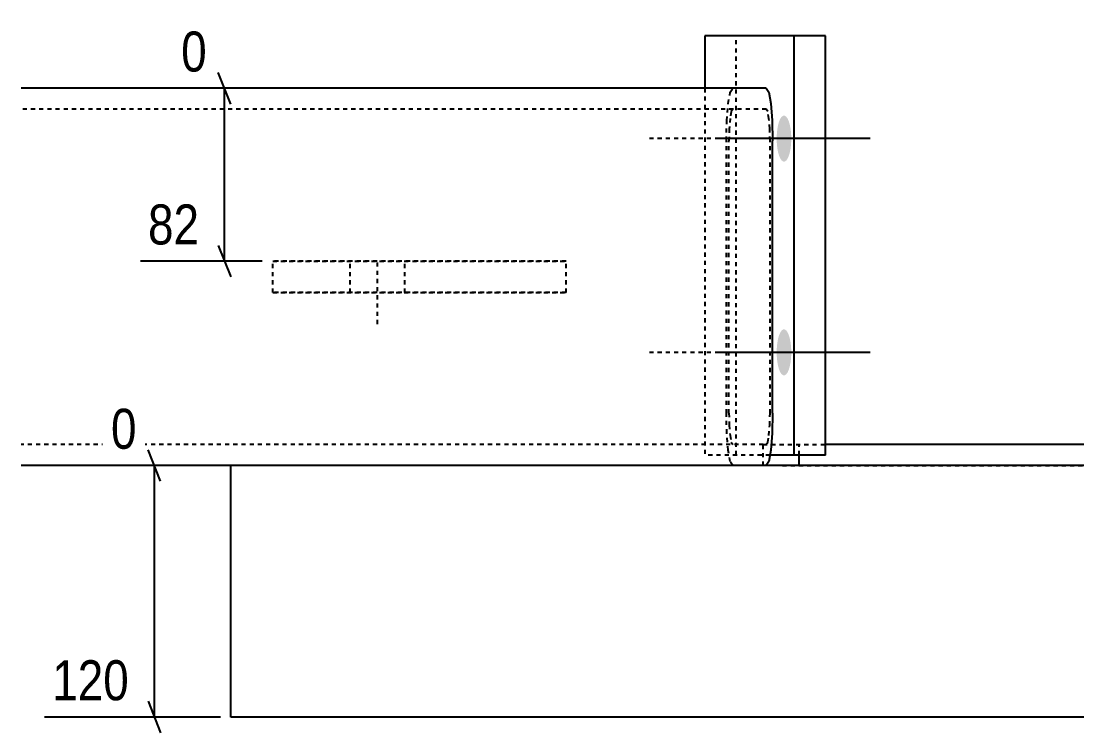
# Model space of a CAD drawing. Header units: millimetres. Extents: x 7 to 50002, y 7 to 1833.
# Drawn here: x 33162 to 33669, y 12 to 352 of the extents above; entities that cross this region are included whole.
import ezdxf

# ---------------------------------------------------------------- set-up
doc = ezdxf.new("R2010")
doc.units = ezdxf.units.MM
doc.linetypes.add('DXK_LINE_DOT2', pattern=[3.9198, 1.9599, -1.9599])
doc.layers.add('MÅLSÆTNING', color=7, linetype='Continuous')
doc.layers.add('STÅL', color=7, linetype='Continuous')
doc.styles.add('Arial Narrow', font='ARIALN.TTF', dxfattribs={"height": 0.2})

msp = doc.modelspace()

# ---------------------------------------------------------------- hatches: boundary and pattern name
at = {"layer": 'STÅL', "linetype": 'Continuous'}
for points in [[(33529.02, 295.5), (33528.94, 293.21), (33528.72, 291.03), (33528.35, 289.03), (33527.86, 287.33), (33527.28, 285.97), (33526.61, 285.04), (33525.9, 284.56), (33525.17, 284.56), (33524.46, 285.04), (33523.79, 285.97), (33523.2, 287.33), (33522.71, 289.03), (33522.35, 291.03), (33522.13, 293.21), (33522.05, 295.5), (33522.13, 297.79), (33522.35, 299.97), (33522.71, 301.97), (33523.2, 303.67), (33523.79, 305.03), (33524.46, 305.96), (33525.17, 306.44), (33525.9, 306.44), (33526.61, 305.96), (33527.28, 305.03), (33527.86, 303.67), (33528.35, 301.97), (33528.72, 299.97), (33528.94, 297.79)], [(33529.02, 193.5), (33528.94, 191.21), (33528.72, 189.03), (33528.35, 187.03), (33527.86, 185.33), (33527.28, 183.97), (33526.61, 183.04), (33525.9, 182.56), (33525.17, 182.56), (33524.46, 183.04), (33523.79, 183.97), (33523.2, 185.33), (33522.71, 187.03), (33522.35, 189.03), (33522.13, 191.21), (33522.05, 193.5), (33522.13, 195.79), (33522.35, 197.97), (33522.71, 199.97), (33523.2, 201.67), (33523.79, 203.03), (33524.46, 203.96), (33525.17, 204.44), (33525.9, 204.44), (33526.61, 203.96), (33527.28, 203.03), (33527.86, 201.67), (33528.35, 199.97), (33528.72, 197.97), (33528.94, 195.79)]]:
    msp.add_hatch(color=96, dxfattribs=at).paths.add_polyline_path(points)

# ---------------------------------------------------------------- linework, layer by layer
at = {"layer": 'MÅLSÆTNING', "color": 7, "linetype": 'Continuous'}
for p, q in [((33261.63, 312), (33255.63, 327)), ((33290.07, 319.5), (33237.94, 319.5)), ((33258.63, 237), (33258.63, 319.5)), ((33255.63, 244.5), (33261.63, 229.5)), ((33276.63, 237), (33218.47, 237)), ((33228.13, 132), (33222.13, 147)), ((33256.63, 139.5), (33204.45, 139.5)), ((33225.13, 19.5), (33225.13, 139.5)), ((33222.13, 27), (33228.13, 12)), ((33256.63, 19.5), (33172.79, 19.5))]:
    msp.add_line(p, q, dxfattribs=at)
at = {"layer": 'STÅL', "color": 2, "linetype": 'Continuous'}
for p, q in [((33487.75, 344.5), (33487.75, 319.5)), ((33530.41, 344.5), (33487.75, 344.5)), ((33545.3, 344.5), (33530.41, 344.5)), ((33530.41, 144.5), (33530.41, 344.5)), ((33545.3, 144.5), (33545.3, 344.5)), ((33517.06, 319.5), (33161.63, 319.5)), ((33517.06, 319.5), (33518.24, 317.6)), ((33518.24, 317.6), (33519.23, 312.18)), ((33519.23, 312.18), (33519.9, 304.07)), ((33519.9, 304.07), (33520.13, 294.5)), ((33520.13, 164.5), (33520.13, 294.5)), ((33520.13, 164.5), (33519.9, 154.93)), ((33519.9, 154.93), (33519.23, 146.82)), ((33668.55, 149.5), (33545.3, 149.5)), ((33519.23, 146.82), (33518.24, 141.4)), ((33545.3, 144.5), (33518.81, 144.5)), ((33532.79, 139.5), (33532.79, 144.5)), ((33517.06, 139.5), (33161.63, 139.5)), ((33261.63, 19.5), (33261.63, 139.5)), ((33518.24, 141.4), (33517.06, 139.5)), ((33524.81, 139.5), (33517.06, 139.5)), ((33668.55, 139.5), (33524.81, 139.5)), ((33668.55, 19.5), (33261.63, 19.5))]:
    msp.add_line(p, q, dxfattribs=at)
at = {"layer": 'STÅL', "color": 7, "linetype": 'DXK_LINE_DOT2'}
for p, q in [((33502.64, 144.5), (33502.64, 344.5)), ((33487.75, 319.5), (33487.75, 144.5)), ((33499.93, 317.6), (33501.1, 319.5)), ((33498.93, 312.18), (33499.93, 317.6)), ((33517.06, 309.5), (33161.63, 309.5)), ((33498.26, 304.07), (33498.93, 312.18)), ((33501.1, 309.5), (33500.4, 308.36)), ((33517.77, 308.36), (33517.06, 309.5)), ((33499.8, 305.11), (33499.4, 300.24)), ((33500.4, 308.36), (33499.8, 305.11)), ((33518.36, 305.11), (33517.77, 308.36)), ((33518.76, 300.24), (33518.36, 305.11)), ((33498.03, 294.5), (33498.26, 304.07)), ((33499.4, 300.24), (33499.26, 294.5)), ((33518.9, 294.5), (33518.76, 300.24)), ((33498.03, 164.5), (33498.03, 294.5)), ((33499.26, 164.5), (33499.26, 294.5)), ((33518.9, 164.5), (33518.9, 294.5)), ((33281.63, 222), (33281.63, 237)), ((33421.63, 237), (33281.63, 237)), ((33281.63, 237), (33421.63, 237)), ((33421.63, 222), (33421.63, 237)), ((33281.63, 222), (33281.63, 222)), ((33281.63, 222), (33421.63, 222)), ((33421.63, 222), (33281.63, 222)), ((33421.63, 222), (33421.63, 222)), ((33498.26, 154.93), (33498.03, 164.5)), ((33499.26, 164.5), (33499.4, 158.76)), ((33518.76, 158.76), (33518.9, 164.5)), ((33499.4, 158.76), (33499.8, 153.89)), ((33518.36, 153.89), (33518.76, 158.76)), ((33498.93, 146.82), (33498.26, 154.93)), ((33499.8, 153.89), (33500.4, 150.64)), ((33517.77, 150.64), (33518.36, 153.89)), ((33515.6, 149.5), (33161.63, 149.5)), ((33500.4, 150.64), (33501.1, 149.5)), ((33515.6, 139.5), (33515.6, 149.5)), ((33515.6, 149.5), (33545.3, 149.5)), ((33517.06, 149.5), (33517.77, 150.64)), ((33532.79, 144.5), (33532.79, 149.5)), ((33518.81, 144.5), (33487.75, 144.5)), ((33499.93, 141.4), (33498.93, 146.82)), ((33515.6, 139.5), (33261.63, 139.5)), ((33501.1, 139.5), (33499.93, 141.4)), ((33524.81, 139.5), (33515.6, 139.5)), ((33524.81, 139.5), (33668.55, 139.5))]:
    msp.add_line(p, q, dxfattribs=at)
at = {"layer": 'STÅL', "color": 96, "linetype": 'DXK_LINE_DOT2'}
for p, q in [((33533.82, 295.5), (33461.36, 295.5)), ((33318.63, 222), (33318.63, 237)), ((33331.63, 207), (33331.63, 237)), ((33344.63, 222), (33344.63, 237)), ((33533.82, 193.5), (33461.36, 193.5))]:
    msp.add_line(p, q, dxfattribs=at)
at = {"layer": 'STÅL', "color": 96, "linetype": 'Continuous'}
for p, q in [((33566.72, 295.5), (33494.27, 295.5)), ((33566.72, 193.5), (33494.27, 193.5))]:
    msp.add_line(p, q, dxfattribs=at)

# ---------------------------------------------------------------- wipeouts: each hides what was drawn before it
at = {"color": 0, "linetype": 'Continuous'}
for points in [[(33250.49, 241), (33250.49, 269), (33218.11, 269), (33218.11, 241)], [(33216.99, 23.5), (33216.99, 51.5), (33172.43, 51.5), (33172.43, 23.5)]]:
    msp.add_wipeout(points, dxfattribs=at).dxf.layer = 'MÅLSÆTNING'

# ---------------------------------------------------------------- next in the draw order: texts
at = {"layer": 'MÅLSÆTNING', "color": 3, "linetype": 'Continuous', "style": 'Arial Narrow'}
for s, p in [('82', (33222.11, 245)), ('120', (33176.43, 27.5))]:
    msp.add_text(s, height=19.089, dxfattribs=at).set_placement(p)

# ---------------------------------------------------------------- next in the draw order: wipeouts: each hides what was drawn before it
at = {"color": 0, "linetype": 'Continuous'}
for points in [[(33254.13, 323.5), (33254.13, 351.5), (33233.94, 351.5), (33233.94, 323.5)], [(33220.63, 143.5), (33220.63, 171.5), (33200.45, 171.5), (33200.45, 143.5)]]:
    msp.add_wipeout(points, dxfattribs=at).dxf.layer = 'MÅLSÆTNING'

# ---------------------------------------------------------------- next in the draw order: texts
at = {"layer": 'MÅLSÆTNING', "color": 3, "linetype": 'Continuous', "style": 'Arial Narrow'}
for p in [(33237.94, 327.5), (33204.45, 147.5)]:
    msp.add_text('0', height=19.09, dxfattribs=at).set_placement(p)

doc.saveas('drawing.dxf')
